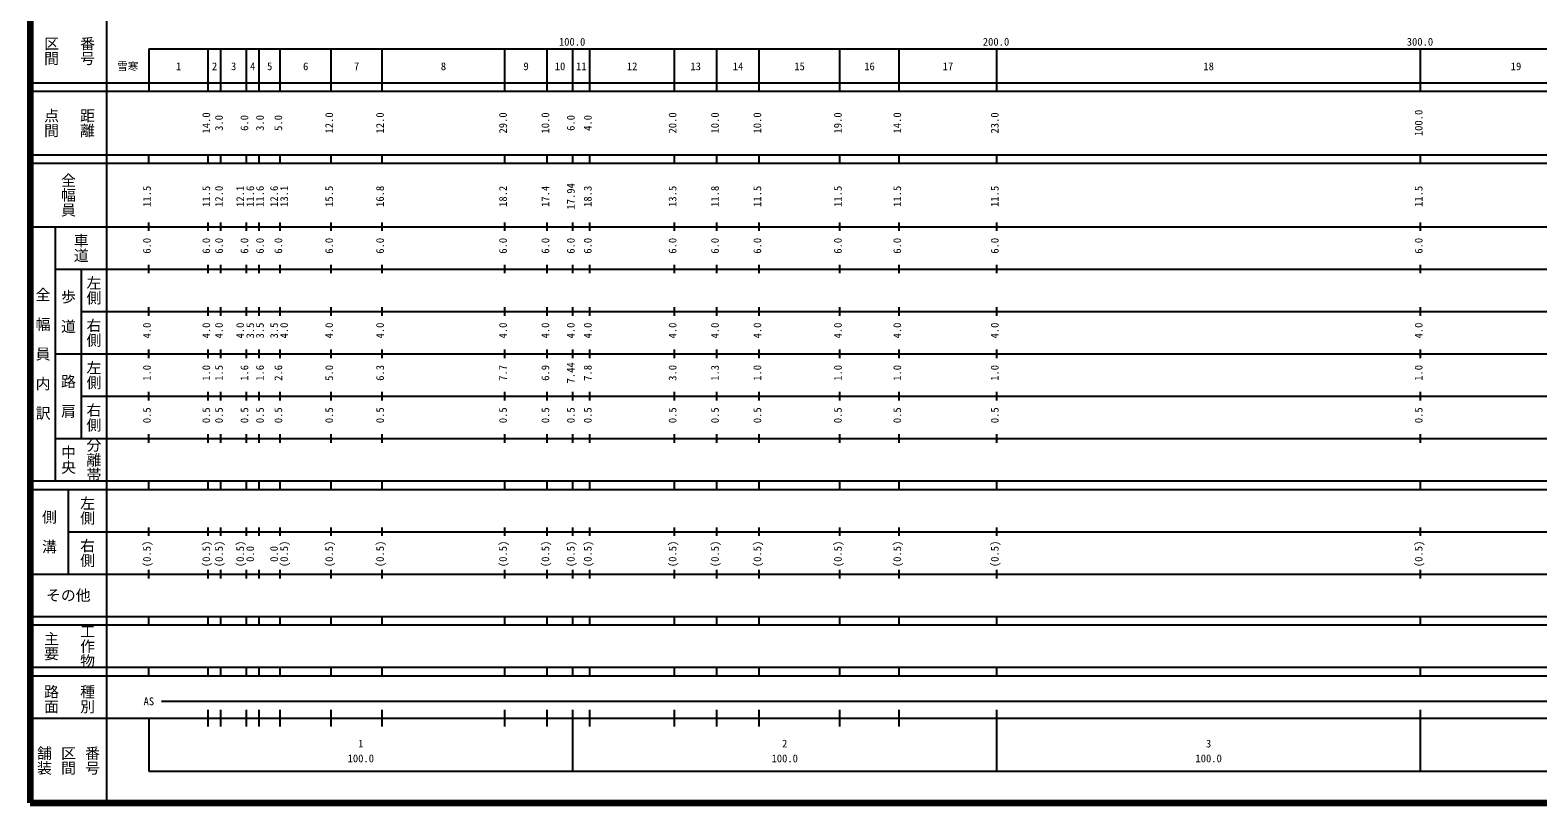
# Model space of a CAD drawing. Units: millimetres on the paper, enlarged 1000 times. Extents: x 40000 to 680000, y 20000 to 380000.
# Drawn here: x 40000 to 395659, y 20000 to 202409 of the extents above; entities that cross this region are included whole.
import ezdxf
from ezdxf.enums import TextEntityAlignment as Align

# ---------------------------------------------------------------- set-up
doc = ezdxf.new("R2010")
doc.units = ezdxf.units.MM
doc.header["$LTSCALE"] = 1000
doc.layers.add('M-TTL', color=2, linetype='Continuous', lineweight=140)
doc.layers.add('M-TTL-BAND', color=7, linetype='Continuous', lineweight=25)
doc.styles.add('@ＭＳ ゴシック', font='')
doc.styles.add('ＭＳ ゴシック', font='')
doc.styles.get('@ＭＳ ゴシック').set_extended_font_data('@MS Gothic')
doc.styles.get('ＭＳ ゴシック').set_extended_font_data('MS Gothic')

msp = doc.modelspace()

# ---------------------------------------------------------------- linework, layer by layer
at = {"layer": 'M-TTL'}
for p, q in [((40000, 380000), (40000, 20000)), ((40000, 20000), (680000, 20000))]:
    msp.add_line(p, q, dxfattribs=at)
at = {"layer": 'M-TTL-BAND'}
for p, q in [((58000, 370000), (58000, 20000)), ((68000, 198000), (579000, 198000)), ((68000, 198000), (68000, 188000)), ((82000, 188000), (82000, 198000)), ((85000, 188000), (85000, 198000)), ((91000, 188000), (91000, 198000)), ((94000, 188000), (94000, 198000)), ((99000, 188000), (99000, 198000)), ((111000, 188000), (111000, 198000)), ((123000, 188000), (123000, 198000)), ((152000, 188000), (152000, 198000)), ((162000, 188000), (162000, 198000)), ((168000, 188000), (168000, 198000)), ((172000, 188000), (172000, 198000)), ((192000, 188000), (192000, 198000)), ((202000, 188000), (202000, 198000)), ((212000, 188000), (212000, 198000)), ((231000, 188000), (231000, 198000)), ((245000, 188000), (245000, 198000)), ((268000, 188000), (268000, 198000)), ((368000, 188000), (368000, 198000)), ((40000, 190000), (579000, 190000)), ((40000, 188000), (579000, 188000)), ((40000, 173000), (579000, 173000)), ((40000, 171000), (579000, 171000)), ((68000, 171000), (68000, 173000)), ((82000, 171000), (82000, 173000)), ((85000, 171000), (85000, 173000)), ((91000, 171000), (91000, 173000)), ((94000, 171000), (94000, 173000)), ((99000, 171000), (99000, 173000)), ((111000, 171000), (111000, 173000)), ((123000, 171000), (123000, 173000)), ((152000, 171000), (152000, 173000)), ((162000, 171000), (162000, 173000)), ((168000, 171000), (168000, 173000)), ((172000, 171000), (172000, 173000)), ((192000, 171000), (192000, 173000)), ((202000, 171000), (202000, 173000)), ((212000, 171000), (212000, 173000)), ((231000, 171000), (231000, 173000)), ((245000, 171000), (245000, 173000)), ((268000, 171000), (268000, 173000)), ((368000, 171000), (368000, 173000)), ((68000, 155000), (68000, 157000)), ((82000, 155000), (82000, 157000)), ((85000, 155000), (85000, 157000)), ((91000, 155000), (91000, 157000)), ((94000, 155000), (94000, 157000)), ((99000, 155000), (99000, 157000)), ((111000, 155000), (111000, 157000)), ((123000, 155000), (123000, 157000)), ((152000, 155000), (152000, 157000)), ((162000, 155000), (162000, 157000)), ((168000, 155000), (168000, 157000)), ((172000, 155000), (172000, 157000)), ((192000, 155000), (192000, 157000)), ((202000, 155000), (202000, 157000)), ((212000, 155000), (212000, 157000)), ((231000, 155000), (231000, 157000)), ((245000, 155000), (245000, 157000)), ((268000, 155000), (268000, 157000)), ((368000, 155000), (368000, 157000)), ((40000, 156000), (579000, 156000)), ((46000, 96000), (46000, 156000)), ((46000, 146000), (579000, 146000)), ((52000, 146000), (52000, 106000)), ((68000, 145000), (68000, 147000)), ((82000, 145000), (82000, 147000)), ((85000, 145000), (85000, 147000)), ((91000, 145000), (91000, 147000)), ((94000, 145000), (94000, 147000)), ((99000, 145000), (99000, 147000)), ((111000, 145000), (111000, 147000)), ((123000, 145000), (123000, 147000)), ((152000, 145000), (152000, 147000)), ((162000, 145000), (162000, 147000)), ((168000, 145000), (168000, 147000)), ((172000, 145000), (172000, 147000)), ((192000, 145000), (192000, 147000)), ((202000, 145000), (202000, 147000)), ((212000, 145000), (212000, 147000)), ((231000, 145000), (231000, 147000)), ((245000, 145000), (245000, 147000)), ((268000, 145000), (268000, 147000)), ((368000, 145000), (368000, 147000)), ((52000, 136000), (579000, 136000)), ((68000, 135000), (68000, 137000)), ((82000, 135000), (82000, 137000)), ((85000, 135000), (85000, 137000)), ((91000, 135000), (91000, 137000)), ((94000, 135000), (94000, 137000)), ((99000, 135000), (99000, 137000)), ((111000, 135000), (111000, 137000)), ((123000, 135000), (123000, 137000)), ((152000, 135000), (152000, 137000)), ((162000, 135000), (162000, 137000)), ((168000, 135000), (168000, 137000)), ((172000, 135000), (172000, 137000)), ((192000, 135000), (192000, 137000)), ((202000, 135000), (202000, 137000)), ((212000, 135000), (212000, 137000)), ((231000, 135000), (231000, 137000)), ((245000, 135000), (245000, 137000)), ((268000, 135000), (268000, 137000)), ((368000, 135000), (368000, 137000)), ((46000, 126000), (579000, 126000)), ((68000, 125000), (68000, 127000)), ((82000, 125000), (82000, 127000)), ((85000, 125000), (85000, 127000)), ((91000, 125000), (91000, 127000)), ((94000, 125000), (94000, 127000)), ((99000, 125000), (99000, 127000)), ((111000, 125000), (111000, 127000)), ((123000, 125000), (123000, 127000)), ((152000, 125000), (152000, 127000)), ((162000, 125000), (162000, 127000)), ((168000, 125000), (168000, 127000)), ((172000, 125000), (172000, 127000)), ((192000, 125000), (192000, 127000)), ((202000, 125000), (202000, 127000)), ((212000, 125000), (212000, 127000)), ((231000, 125000), (231000, 127000)), ((245000, 125000), (245000, 127000)), ((268000, 125000), (268000, 127000)), ((368000, 125000), (368000, 127000)), ((52000, 116000), (579000, 116000)), ((68000, 115000), (68000, 117000)), ((82000, 115000), (82000, 117000)), ((85000, 115000), (85000, 117000)), ((91000, 115000), (91000, 117000)), ((94000, 115000), (94000, 117000)), ((99000, 115000), (99000, 117000)), ((111000, 115000), (111000, 117000)), ((123000, 115000), (123000, 117000)), ((152000, 115000), (152000, 117000)), ((162000, 115000), (162000, 117000)), ((168000, 115000), (168000, 117000)), ((172000, 115000), (172000, 117000)), ((192000, 115000), (192000, 117000)), ((202000, 115000), (202000, 117000)), ((212000, 115000), (212000, 117000)), ((231000, 115000), (231000, 117000)), ((245000, 115000), (245000, 117000)), ((268000, 115000), (268000, 117000)), ((368000, 115000), (368000, 117000)), ((68000, 105000), (68000, 107000)), ((82000, 105000), (82000, 107000)), ((85000, 105000), (85000, 107000)), ((91000, 105000), (91000, 107000)), ((94000, 105000), (94000, 107000)), ((99000, 105000), (99000, 107000)), ((111000, 105000), (111000, 107000)), ((123000, 105000), (123000, 107000)), ((152000, 105000), (152000, 107000)), ((162000, 105000), (162000, 107000)), ((168000, 105000), (168000, 107000)), ((172000, 105000), (172000, 107000)), ((192000, 105000), (192000, 107000)), ((202000, 105000), (202000, 107000)), ((212000, 105000), (212000, 107000)), ((231000, 105000), (231000, 107000)), ((245000, 105000), (245000, 107000)), ((268000, 105000), (268000, 107000)), ((368000, 105000), (368000, 107000)), ((46000, 106000), (579000, 106000)), ((40000, 96000), (579000, 96000)), ((40000, 94000), (579000, 94000)), ((49000, 94000), (49000, 74000)), ((68000, 94000), (68000, 96000)), ((82000, 94000), (82000, 96000)), ((85000, 94000), (85000, 96000)), ((91000, 94000), (91000, 96000)), ((94000, 94000), (94000, 96000)), ((99000, 94000), (99000, 96000)), ((111000, 94000), (111000, 96000)), ((123000, 94000), (123000, 96000)), ((152000, 94000), (152000, 96000)), ((162000, 94000), (162000, 96000)), ((168000, 94000), (168000, 96000)), ((172000, 94000), (172000, 96000)), ((192000, 94000), (192000, 96000)), ((202000, 94000), (202000, 96000)), ((212000, 94000), (212000, 96000)), ((231000, 94000), (231000, 96000)), ((245000, 94000), (245000, 96000)), ((268000, 94000), (268000, 96000)), ((368000, 94000), (368000, 96000)), ((49000, 84000), (579000, 84000)), ((68000, 83000), (68000, 85000)), ((82000, 83000), (82000, 85000)), ((85000, 83000), (85000, 85000)), ((91000, 83000), (91000, 85000)), ((94000, 83000), (94000, 85000)), ((99000, 83000), (99000, 85000)), ((111000, 83000), (111000, 85000)), ((123000, 83000), (123000, 85000)), ((152000, 83000), (152000, 85000)), ((162000, 83000), (162000, 85000)), ((168000, 83000), (168000, 85000)), ((172000, 83000), (172000, 85000)), ((192000, 83000), (192000, 85000)), ((202000, 83000), (202000, 85000)), ((212000, 83000), (212000, 85000)), ((231000, 83000), (231000, 85000)), ((245000, 83000), (245000, 85000)), ((268000, 83000), (268000, 85000)), ((368000, 83000), (368000, 85000)), ((68000, 73000), (68000, 75000)), ((82000, 73000), (82000, 75000)), ((85000, 73000), (85000, 75000)), ((91000, 73000), (91000, 75000)), ((94000, 73000), (94000, 75000)), ((99000, 73000), (99000, 75000)), ((111000, 73000), (111000, 75000)), ((123000, 73000), (123000, 75000)), ((152000, 73000), (152000, 75000)), ((162000, 73000), (162000, 75000)), ((168000, 73000), (168000, 75000)), ((172000, 73000), (172000, 75000)), ((192000, 73000), (192000, 75000)), ((202000, 73000), (202000, 75000)), ((212000, 73000), (212000, 75000)), ((231000, 73000), (231000, 75000)), ((245000, 73000), (245000, 75000)), ((268000, 73000), (268000, 75000)), ((368000, 73000), (368000, 75000)), ((40000, 74000), (579000, 74000)), ((40000, 64000), (579000, 64000)), ((40000, 62000), (579000, 62000)), ((68000, 62000), (68000, 64000)), ((82000, 62000), (82000, 64000)), ((85000, 62000), (85000, 64000)), ((91000, 62000), (91000, 64000)), ((94000, 62000), (94000, 64000)), ((99000, 62000), (99000, 64000)), ((111000, 62000), (111000, 64000)), ((123000, 62000), (123000, 64000)), ((152000, 62000), (152000, 64000)), ((162000, 62000), (162000, 64000)), ((168000, 62000), (168000, 64000)), ((172000, 62000), (172000, 64000)), ((192000, 62000), (192000, 64000)), ((202000, 62000), (202000, 64000)), ((212000, 62000), (212000, 64000)), ((231000, 62000), (231000, 64000)), ((245000, 62000), (245000, 64000)), ((268000, 62000), (268000, 64000)), ((368000, 62000), (368000, 64000)), ((40000, 52000), (579000, 52000)), ((40000, 50000), (579000, 50000)), ((68000, 50000), (68000, 52000)), ((82000, 50000), (82000, 52000)), ((85000, 50000), (85000, 52000)), ((91000, 50000), (91000, 52000)), ((94000, 50000), (94000, 52000)), ((99000, 50000), (99000, 52000)), ((111000, 50000), (111000, 52000)), ((123000, 50000), (123000, 52000)), ((152000, 50000), (152000, 52000)), ((162000, 50000), (162000, 52000)), ((168000, 50000), (168000, 52000)), ((172000, 50000), (172000, 52000)), ((192000, 50000), (192000, 52000)), ((202000, 50000), (202000, 52000)), ((212000, 50000), (212000, 52000)), ((231000, 50000), (231000, 52000)), ((245000, 50000), (245000, 52000)), ((268000, 50000), (268000, 52000)), ((368000, 50000), (368000, 52000)), ((71000, 44000), (565000, 44000)), ((40000, 40000), (579000, 40000)), ((68000, 40000), (68000, 27500)), ((82000, 38000), (82000, 42000)), ((85000, 38000), (85000, 42000)), ((91000, 38000), (91000, 42000)), ((94000, 38000), (94000, 42000)), ((99000, 38000), (99000, 42000)), ((111000, 38000), (111000, 42000)), ((123000, 38000), (123000, 42000)), ((152000, 38000), (152000, 42000)), ((162000, 38000), (162000, 42000)), ((168000, 27500), (168000, 42000)), ((172000, 38000), (172000, 42000)), ((192000, 38000), (192000, 42000)), ((202000, 38000), (202000, 42000)), ((212000, 38000), (212000, 42000)), ((231000, 38000), (231000, 42000)), ((245000, 38000), (245000, 42000)), ((268000, 27500), (268000, 42000)), ((368000, 27500), (368000, 42000)), ((68000, 27500), (579000, 27500))]:
    msp.add_line(p, q, dxfattribs=at)

# ---------------------------------------------------------------- texts
at = {"layer": 'M-TTL-BAND', "style": '@ＭＳ ゴシック'}
for s, p in [('区間', (45000, 197500)), ('番号', (53500, 197500)), ('点間', (45000, 180500)), ('距離', (53500, 180500)), ('全幅員', (49000, 163500)), ('車道', (52000, 151000)), ('左側', (55000, 141000)), ('全\u3000幅\u3000員\u3000内\u3000訳', (43000, 126000)), ('歩\u3000道', (49000, 136000)), ('右側', (55000, 131000)), ('路\u3000肩', (49000, 116000)), ('左側', (55000, 121000)), ('右側', (55000, 111000)), ('中央', (49000, 101000)), ('分離帯', (55000, 101000)), ('側\u3000溝', (44500, 84000)), ('左側', (53500, 89000)), ('右側', (53500, 79000)), ('工作物', (53500, 57000)), ('主要', (45000, 57000)), ('路面', (45000, 44500)), ('種別', (53500, 44500)), ('舗装', (43333, 30000)), ('区間', (49000, 30000)), ('番号', (54667, 30000))]:
    msp.add_text(s, height=2566, rotation=270, dxfattribs=at).set_placement(p, align=Align.MIDDLE_CENTER)
at = {"layer": 'M-TTL-BAND', "style": 'ＭＳ ゴシック'}
for s, p in [('100.0', (167844, 198195)), ('200.0', (267844, 198195)), ('300.0', (367844, 198195)), ('雪寒', (63017, 192405)), ('1', (75000, 192405)), ('2', (83500, 192405)), ('3', (88000, 192405)), ('4', (92500, 192405)), ('5', (96500, 192405)), ('6', (105000, 192405)), ('7', (117000, 192405)), ('8', (137500, 192405)), ('9', (157000, 192405)), ('10', (165000, 192405)), ('11', (170000, 192405)), ('12', (182000, 192405)), ('13', (197000, 192405)), ('14', (207000, 192405)), ('15', (221500, 192405)), ('16', (238000, 192405)), ('17', (256500, 192405)), ('18', (318000, 192405)), ('19', (390500, 192405)), ('AS', (68000, 42500)), ('1', (118000, 32523)), ('2', (218000, 32523)), ('3', (318000, 32523)), ('100.0', (118000, 29033)), ('100.0', (218000, 29033)), ('100.0', (318000, 29033))]:
    msp.add_text(s, height=1833, dxfattribs=at).set_placement(p, align=Align.BOTTOM_CENTER)
for s, p in [('14.0', (83000, 180500)), ('3.0', (86000, 180500)), ('6.0', (92000, 180500)), ('3.0', (95668, 180500)), ('5.0', (100000, 180500)), ('12.0', (112000, 180500)), ('12.0', (124000, 180500)), ('29.0', (153000, 180500)), ('10.0', (163000, 180500)), ('6.0', (169000, 180500)), ('4.0', (173000, 180500)), ('20.0', (193000, 180500)), ('10.0', (203000, 180500)), ('10.0', (213000, 180500)), ('19.0', (232000, 180500)), ('14.0', (246000, 180500)), ('23.0', (269000, 180500)), ('100.0', (369000, 180500)), ('11.5', (69000, 163174)), ('11.5', (83000, 163174)), ('12.0', (86000, 163174)), ('12.1', (91000, 163174)), ('11.6', (93370, 163174)), ('11.6', (95668, 163174)), ('12.6', (99000, 163174)), ('13.1', (101370, 163174)), ('15.5', (112000, 163174)), ('16.8', (124000, 163174)), ('18.2', (153000, 163174)), ('17.4', (163000, 163174)), ('17.94', (169000, 163174)), ('18.3', (173000, 163174)), ('13.5', (193000, 163174)), ('11.8', (203000, 163174)), ('11.5', (213000, 163174)), ('11.5', (232000, 163174)), ('11.5', (246000, 163174)), ('11.5', (269000, 163174)), ('11.5', (369000, 163174)), ('6.0', (69000, 151500)), ('6.0', (83000, 151500)), ('6.0', (86000, 151500)), ('6.0', (92000, 151500)), ('6.0', (95668, 151500)), ('6.0', (100000, 151500)), ('6.0', (112000, 151500)), ('6.0', (124000, 151500)), ('6.0', (153000, 151500)), ('6.0', (163000, 151500)), ('6.0', (169000, 151500)), ('6.0', (173000, 151500)), ('6.0', (193000, 151500)), ('6.0', (203000, 151500)), ('6.0', (213000, 151500)), ('6.0', (232000, 151500)), ('6.0', (246000, 151500)), ('6.0', (269000, 151500)), ('6.0', (369000, 151500)), ('4.0', (69000, 131500)), ('4.0', (83000, 131500)), ('4.0', (86000, 131500)), ('4.0', (91000, 131500)), ('3.5', (93370, 131500)), ('3.5', (95668, 131500)), ('3.5', (99000, 131500)), ('4.0', (101370, 131500)), ('4.0', (112000, 131500)), ('4.0', (124000, 131500)), ('4.0', (153000, 131500)), ('4.0', (163000, 131500)), ('4.0', (169000, 131500)), ('4.0', (173000, 131500)), ('4.0', (193000, 131500)), ('4.0', (203000, 131500)), ('4.0', (213000, 131500)), ('4.0', (232000, 131500)), ('4.0', (246000, 131500)), ('4.0', (269000, 131500)), ('4.0', (369000, 131500)), ('1.0', (69000, 121500)), ('1.0', (83000, 121500)), ('1.5', (86000, 121500)), ('1.6', (92000, 121500)), ('1.6', (95668, 121500)), ('2.6', (100000, 121500)), ('5.0', (112000, 121500)), ('6.3', (124000, 121500)), ('7.7', (153000, 121500)), ('6.9', (163000, 121500)), ('7.44', (169000, 121500)), ('7.8', (173000, 121500)), ('3.0', (193000, 121500)), ('1.3', (203000, 121500)), ('1.0', (213000, 121500)), ('1.0', (232000, 121500)), ('1.0', (246000, 121500)), ('1.0', (269000, 121500)), ('1.0', (369000, 121500)), ('0.5', (69000, 111500)), ('0.5', (83000, 111500)), ('0.5', (86000, 111500)), ('0.5', (92000, 111500)), ('0.5', (95668, 111500)), ('0.5', (100000, 111500)), ('0.5', (112000, 111500)), ('0.5', (124000, 111500)), ('0.5', (153000, 111500)), ('0.5', (163000, 111500)), ('0.5', (169000, 111500)), ('0.5', (173000, 111500)), ('0.5', (193000, 111500)), ('0.5', (203000, 111500)), ('0.5', (213000, 111500)), ('0.5', (232000, 111500)), ('0.5', (246000, 111500)), ('0.5', (269000, 111500)), ('0.5', (369000, 111500)), ('(0.5)', (69000, 78764)), ('(0.5)', (83000, 78764)), ('(0.5)', (86000, 78764)), ('(0.5)', (91000, 78764)), ('0.0', (93370, 78764)), ('0.0', (99000, 78764)), ('(0.5)', (101370, 78764)), ('(0.5)', (112000, 78764)), ('(0.5)', (124000, 78764)), ('(0.5)', (153000, 78764)), ('(0.5)', (163000, 78764)), ('(0.5)', (169000, 78764)), ('(0.5)', (173000, 78764)), ('(0.5)', (193000, 78764)), ('(0.5)', (203000, 78764)), ('(0.5)', (213000, 78764)), ('(0.5)', (232000, 78764)), ('(0.5)', (246000, 78764)), ('(0.5)', (269000, 78764)), ('(0.5)', (369000, 78764))]:
    msp.add_text(s, height=1833, rotation=90, dxfattribs=at).set_placement(p, align=Align.BOTTOM_CENTER)
msp.add_text('その他', height=2566, dxfattribs=at).set_placement((49000, 69000), align=Align.MIDDLE_CENTER)

doc.saveas('drawing.dxf')
